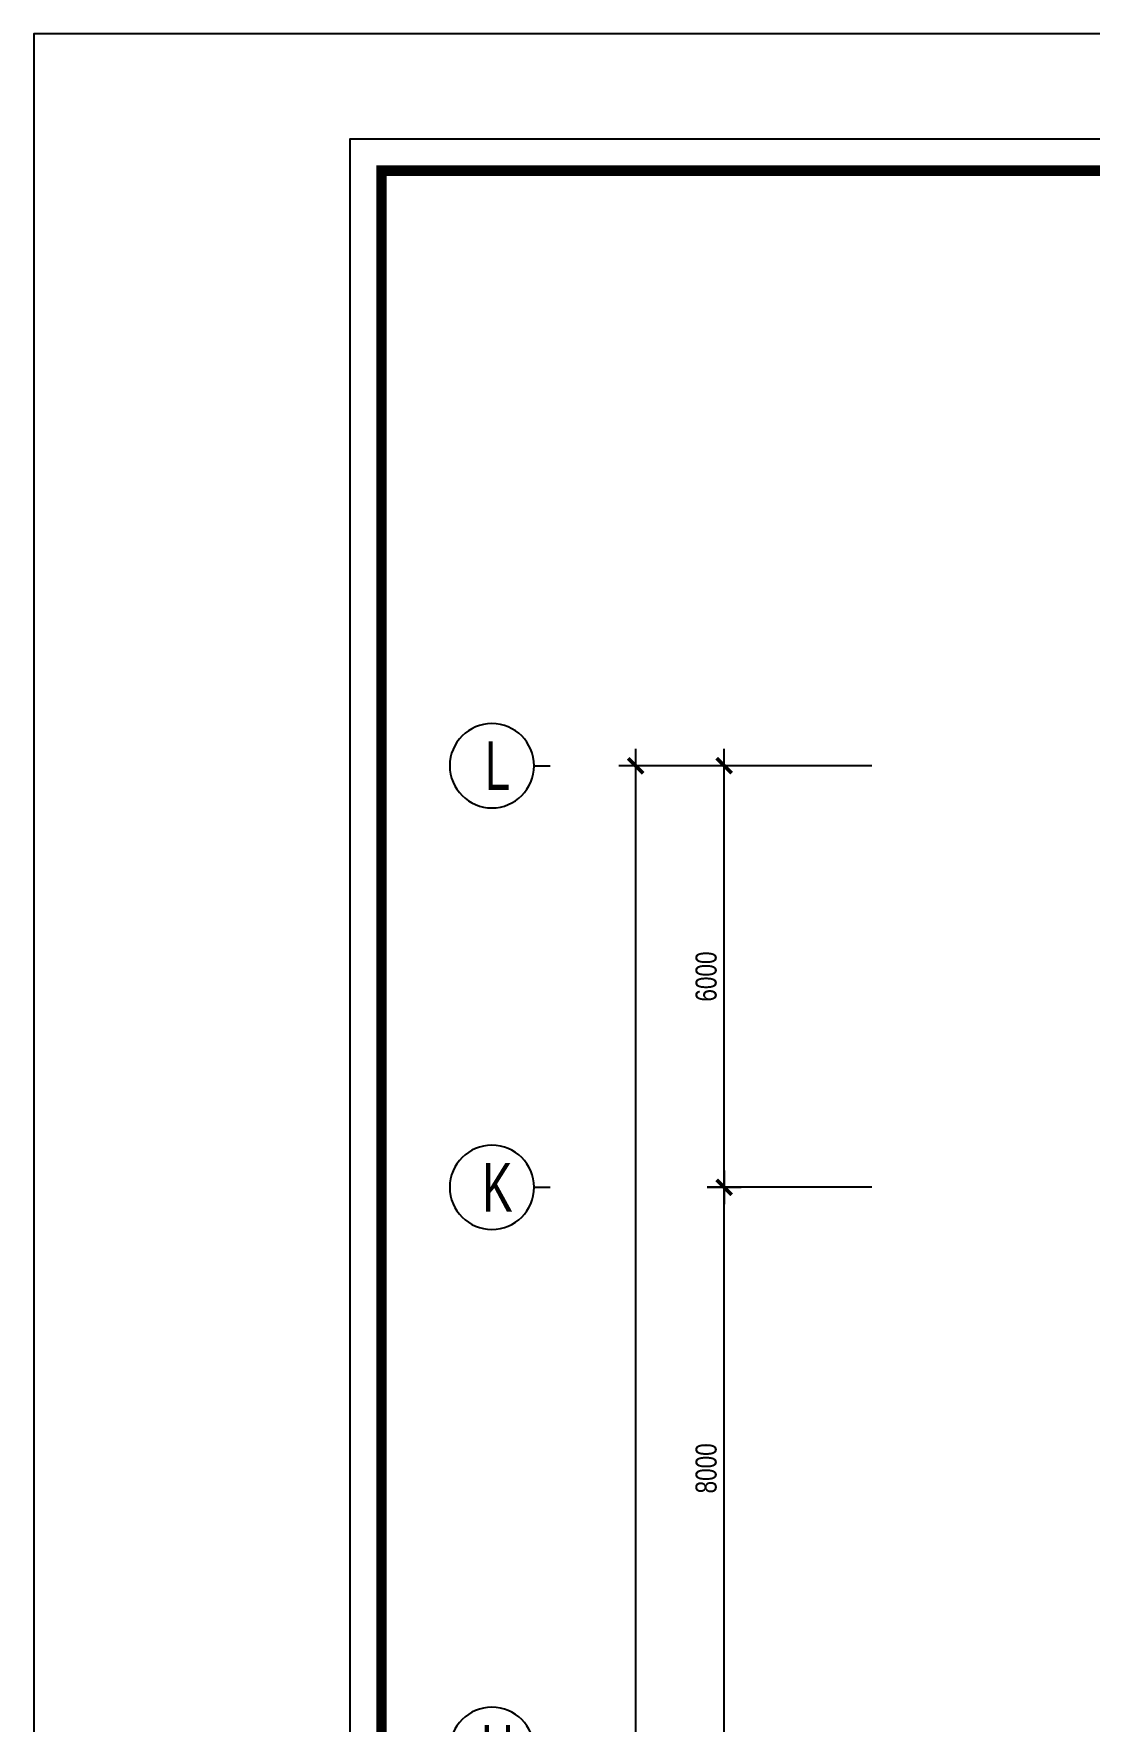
# Model space of a CAD drawing. Header units: metres. Extents: x 352651 to 1421851, y -87441 to -24441.
# Drawn here: x 619951 to 634977, y -48460 to -24441 of the extents above; entities that cross this region are included whole.
import ezdxf
from ezdxf.enums import TextEntityAlignment as Align

# ---------------------------------------------------------------- set-up
doc = ezdxf.new("R2010")
doc.units = ezdxf.units.M
doc.header["$LTSCALE"] = 300
doc.header["$MEASUREMENT"] = 0
doc.header["$PDMODE"] = 2
doc.linetypes.add('DASHED2', pattern=[0.375, 0.25, -0.125])
doc.layers.get('0').update_dxf_attribs({"linetype": 'CONTINUOUS'})
doc.layers.get('Defpoints').update_dxf_attribs({"linetype": 'CONTINUOUS'})
for name, color, linetype in [('0-TEXT', 7, 'CONTINUOUS'), ('0-THAY', 7, 'CONTINUOUS'), ('DIM', 1, 'CONTINUOUS'), ('HATCH', 145, 'CONTINUOUS'), ('TEXT', 4, 'CONTINUOUS'), ('THAY', 9, 'CONTINUOUS'), ('TUONG', 7, 'CONTINUOUS')]:
    doc.layers.add(name, color=color, linetype=linetype)
doc.styles.add('CHUKICHTHUOC', font='vnshx.shx', dxfattribs={"width": 0.8, "height": 300, "bigfont": '@extfont2.shx'})
doc.styles.add('CHUTENTRUC', font='VnAvantH.TTF', dxfattribs={"width": 0.8})
doc.dimstyles.new('150', dxfattribs={"dimscale": 150, "dimtxt": 2, "dimasz": 0.1, "dimexe": 1, "dimexo": 0, "dimgap": 0.7, "dimtad": 1, "dimdec": 0, "dimzin": 0, "dimdsep": 46, "dimtxsty": 'CHUKICHTHUOC', "dimblk": 'ARR', "dimcen": 0, "dimdle": 1, "dimclrd": 3, "dimclre": 3, "dimclrt": 3, "dimadec": 0, "dimazin": 0, "dimtfac": 1, "dimtdec": 0, "dimtix": 1, "dimtmove": 2, "dimatfit": 3, "dimldrblk": 'ARR', "dimfxl": 1, "dimtolj": 1, "dimtzin": 0, "dimarcsym": 0})

# ---------------------------------------------------------------- blocks, each defined once
blk = doc.blocks.new('ARR')
at = {"color": 1}
for p, q in [((-16, 0), (16, 0)), ((0, -16), (0, 16))]:
    blk.add_line(p, q, dxfattribs=at)
at = {"color": 3, "const_width": 3.6}
blk.add_lwpolyline([(-7.1, -7.1), (7.1, 7.1)], dxfattribs=at)
blk = doc.blocks.new('*D97')
at = {"layer": 'Defpoints', "color": 0, "ltscale": 1.5, "transparency": 16777216}
for p in [(629779, -34860), (631880, -34860), (631880, -40860)]:
    blk.add_point(p, dxfattribs=at)
at = {"layer": 'DIM', "color": 3, "lineweight": -2, "ltscale": 1.5, "transparency": 16777216}
for p, q in [((631880, -34860), (629629, -34860)), ((629779, -40845), (629779, -34875)), ((631880, -40860), (629629, -40860))]:
    blk.add_line(p, q, dxfattribs=at)
at = {"layer": 'DIM', "color": 3, "lineweight": -2, "ltscale": 1.5, "transparency": 16777216, "xscale": 15, "yscale": 15, "zscale": 15}
for p, rotation in [((629779, -34860), 90), ((629779, -40860), 270)]:
    blk.add_blockref('ARR', p, dxfattribs=dict(at, rotation=rotation))
at = {"layer": 'DIM', "color": 3, "ltscale": 1.5, "transparency": 16777216, "insert": (629524, -37860), "char_height": 300, "attachment_point": 5, "rotation": 90, "style": 'CHUKICHTHUOC'}
blk.add_mtext('\\A1;6000', dxfattribs=at)
blk = doc.blocks.new('*D98')
at = {"layer": 'Defpoints', "color": 0, "ltscale": 1.5, "transparency": 16777216}
for p in [(628520, -34860), (631880, -34860), (631880, -75860)]:
    blk.add_point(p, dxfattribs=at)
at = {"layer": 'DIM', "color": 3, "lineweight": -2, "ltscale": 1.5, "transparency": 16777216}
for p, q in [((631880, -34860), (628370, -34860)), ((628520, -75845), (628520, -34875)), ((631880, -75860), (628370, -75860))]:
    blk.add_line(p, q, dxfattribs=at)
at = {"layer": 'DIM', "color": 3, "lineweight": -2, "ltscale": 1.5, "transparency": 16777216, "xscale": 15, "yscale": 15, "zscale": 15}
for p, rotation in [((628520, -34860), 90), ((628520, -75860), 270)]:
    blk.add_blockref('ARR', p, dxfattribs=dict(at, rotation=rotation))
at = {"layer": 'DIM', "color": 3, "ltscale": 1.5, "transparency": 16777216, "insert": (628082, -53832), "char_height": 300, "attachment_point": 5, "rotation": 90, "style": 'CHUKICHTHUOC'}
blk.add_mtext('\\A1;41000', dxfattribs=at)
blk = doc.blocks.new('*D109')
at = {"layer": 'Defpoints', "color": 0, "ltscale": 1.5, "transparency": 16777216}
for p in [(629779, -40860), (631880, -40860), (631880, -48860)]:
    blk.add_point(p, dxfattribs=at)
at = {"layer": 'DIM', "color": 3, "lineweight": -2, "ltscale": 1.5, "transparency": 16777216}
for p, q in [((631880, -40860), (629629, -40860)), ((629779, -48845), (629779, -40875)), ((631880, -48860), (629629, -48860))]:
    blk.add_line(p, q, dxfattribs=at)
at = {"layer": 'DIM', "color": 3, "lineweight": -2, "ltscale": 1.5, "transparency": 16777216, "xscale": 15, "yscale": 15, "zscale": 15}
for p, rotation in [((629779, -40860), 90), ((629779, -48860), 270)]:
    blk.add_blockref('ARR', p, dxfattribs=dict(at, rotation=rotation))
at = {"layer": 'DIM', "color": 3, "ltscale": 1.5, "transparency": 16777216, "insert": (629524, -44860), "char_height": 300, "attachment_point": 5, "rotation": 90, "style": 'CHUKICHTHUOC'}
blk.add_mtext('\\A1;8000', dxfattribs=at)
blk = doc.blocks.new('TENTRUC')
at = {"layer": '0-THAY'}
blk.add_line((0, -1.4), (0, -0.4), dxfattribs=at)
blk.add_circle((0, -4), 2.6, dxfattribs=at)
at = {"layer": '0-TEXT', "style": 'CHUTENTRUC', "width": 0.7}
blk.add_attdef('E5', text='', height=3, dxfattribs=at).set_placement((0, -4), align=Align.MIDDLE_CENTER)

msp = doc.modelspace()

# ---------------------------------------------------------------- linework, layer by layer
for const_width in [150, 51.9]:
    msp.add_lwpolyline([(624900.9, -85490.5), (707100.9, -85490.5), (707100.9, -26390.5), (624900.9, -26390.5)], close=True, dxfattribs=dict(const_width=const_width))
at = {"layer": 'Defpoints', "linetype": 'DASHED2'}
msp.add_lwpolyline([(619950.9, -87440.5), (709050.9, -87440.5), (709050.9, -24440.5), (619950.9, -24440.5)], close=True, dxfattribs=at)
msp.add_lwpolyline([(619950.9, -87440.5), (709050.9, -87440.5), (709050.9, -24440.5), (619950.9, -24440.5)], close=True, dxfattribs=at)
at = {"layer": 'HATCH', "linetype": 'ByBlock'}
msp.add_lwpolyline([(624450.9, -85940.5), (707550.9, -85940.5), (707550.9, -25940.5), (624450.9, -25940.5)], close=True, dxfattribs=at)
at = {"layer": 'THAY', "linetype": 'ByBlock'}
msp.add_lwpolyline([(624450.9, -85940.5), (707550.9, -85940.5), (707550.9, -25940.5), (624450.9, -25940.5)], close=True, dxfattribs=at)
at = {"layer": 'TUONG'}
msp.add_lwpolyline([(619950.9, -87440.5), (709050.9, -87440.5), (709050.9, -24440.5), (619950.9, -24440.5)], close=True, dxfattribs=at)

# ---------------------------------------------------------------- block references
at = {"layer": 'TEXT'}
ref = msp.add_blockref('TENTRUC', (627396.1, -34859.6), dxfattribs=dict(at, xscale=-230.7692307692487, yscale=230.7692307692487, zscale=230.7692307692917, rotation=270))
ref.add_attrib('E5', 'l', dxfattribs={"layer": '0-TEXT', "height": 692.3, "style": 'CHUTENTRUC', "width": 0.7}).set_placement((626551.8, -34859.6), align=Align.MIDDLE_CENTER)
ref = msp.add_blockref('TENTRUC', (627396.1, -40859.6), dxfattribs=dict(at, xscale=-230.7692307692487, yscale=230.7692307692487, zscale=230.7692307692917, rotation=270))
ref.add_attrib('E5', 'k', dxfattribs={"layer": '0-TEXT', "height": 692.3, "style": 'CHUTENTRUC', "width": 0.7}).set_placement((626551.8, -40859.6), align=Align.MIDDLE_CENTER)
ref = msp.add_blockref('TENTRUC', (627396.1, -48859.6), dxfattribs=dict(at, xscale=-230.7692307692487, yscale=230.7692307692487, zscale=230.7692307692917, rotation=270))
ref.add_attrib('E5', 'h', dxfattribs={"layer": '0-TEXT', "height": 692.3, "style": 'CHUTENTRUC', "width": 0.7}).set_placement((626551.8, -48859.6), align=Align.MIDDLE_CENTER)

# ---------------------------------------------------------------- dimensions: what is measured, and where the dimension line sits
at = {"layer": 'DIM'}
dim = msp.add_linear_dim(base=(628519.5, -34859.6), p1=(631879.8, -75859.6), p2=(631879.8, -34859.6), angle=90, dimstyle='150', dxfattribs=at)
dim.commit()
dim.dimension.update_dxf_attribs({"geometry": '*D98', "text_midpoint": (628082, -53831.9), "dimtype": 160})
for base, p1, p2, picture, middle in [((629778.7, -34859.6), (631879.8, -40859.6), (631879.8, -34859.6), '*D97', (629523.7, -37859.6)), ((629778.7, -40859.6), (631879.8, -48859.6), (631879.8, -40859.6), '*D109', (629523.7, -44859.6))]:
    dim = msp.add_linear_dim(base=base, p1=p1, p2=p2, angle=90, dimstyle='150', dxfattribs=at)
    dim.commit()
    dim.dimension.update_dxf_attribs({"geometry": picture, "text_midpoint": middle})

doc.saveas('drawing.dxf')
